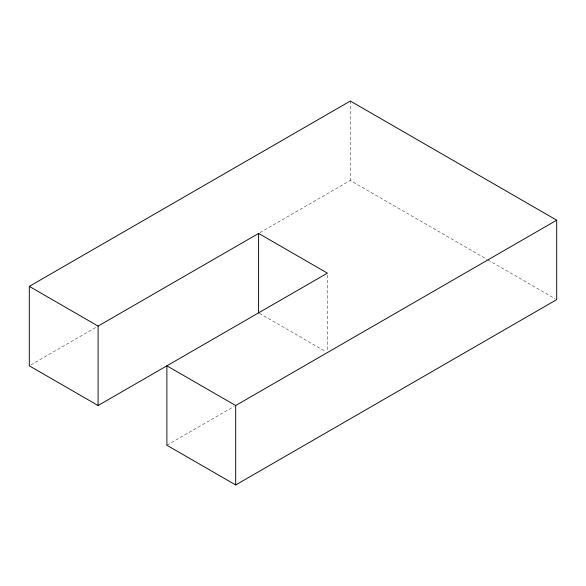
<?xml version="1.0" encoding="UTF-8"?>
<svg xmlns="http://www.w3.org/2000/svg" width="586" height="586" viewBox="0 0 586 586"><rect width="100%" height="100%" fill="white"/><g stroke="black" fill="none" stroke-linecap="round" stroke-linejoin="round"><path stroke-width="0.44" stroke-dasharray="2.93 2.2" d="M30.882 364.895L96.675 326.915M259.964 232.642L350.325 180.473L487.12 259.444M166.885 445.243L234.092 406.442M487.911 259.906L555.118 298.706M259.393 313.312L325.816 351.659M350.325 101.034L350.325 180.473M327.398 274.966L327.398 350.75"/><path stroke-width="0.88" d="M29.3 286.378L98.089 326.094L258.602 233.426L327.398 273.142L98.089 405.527L29.3 365.81L29.3 286.378L350.325 101.034L556.7 220.19L556.7 299.622L235.675 484.966L166.885 445.243L166.885 365.81L235.675 405.527L556.7 220.19M258.602 233.426L258.602 312.858M235.675 405.527L235.675 484.966M98.089 326.094L98.089 405.527"/></g></svg>
